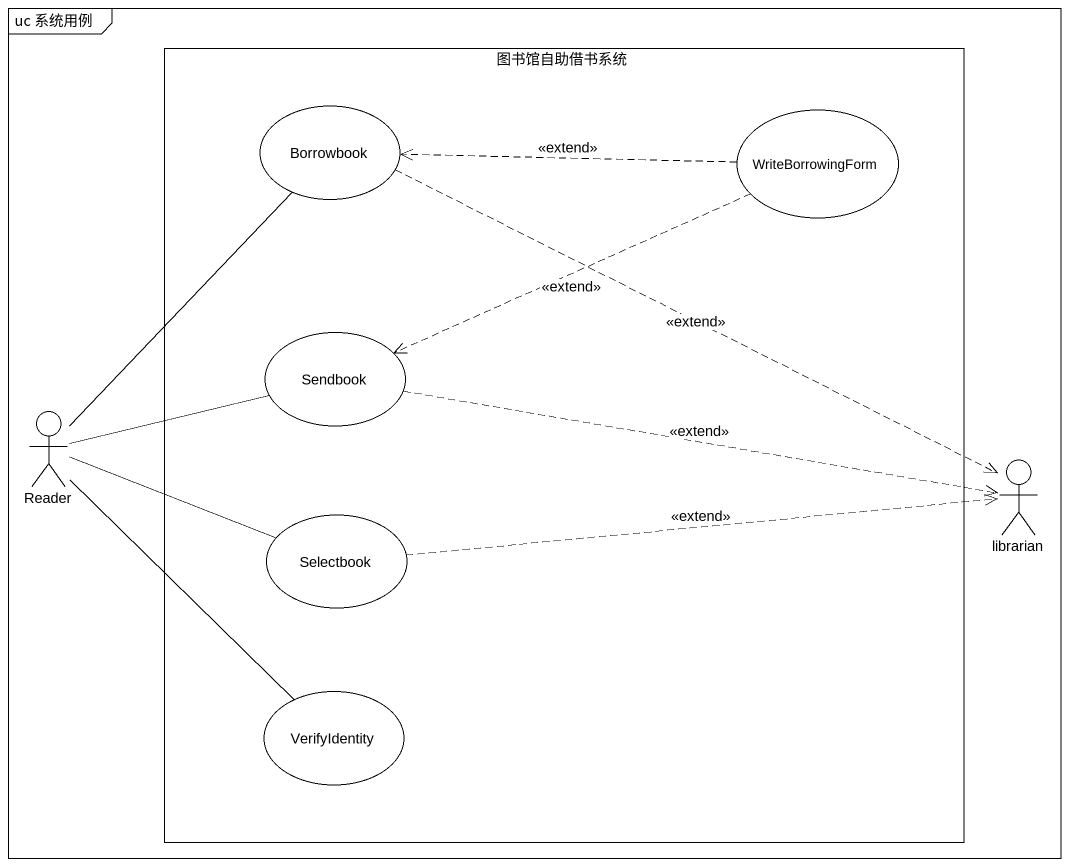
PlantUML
@startuml
mainframe uc 系统用例
rectangle 图书馆自助借书系统 {
  usecase Borrowbook
  usecase WriteBorrowingForm
  usecase Sendbook
  usecase Selectbook
  usecase VerifyIdentity
}
actor Reader
actor librarian
Borrowbook .right.> librarian : <<extend>>
WriteBorrowingForm .left.> Borrowbook : <<extend>>
WriteBorrowingForm .left.> Sendbook : <<extend>>
Sendbook .right.> librarian : <<extend>>
Reader -up- Borrowbook
Reader -right- Sendbook
Reader -right- Selectbook
Reader -- VerifyIdentity
Selectbook .right.> librarian : <<extend>>
@enduml
